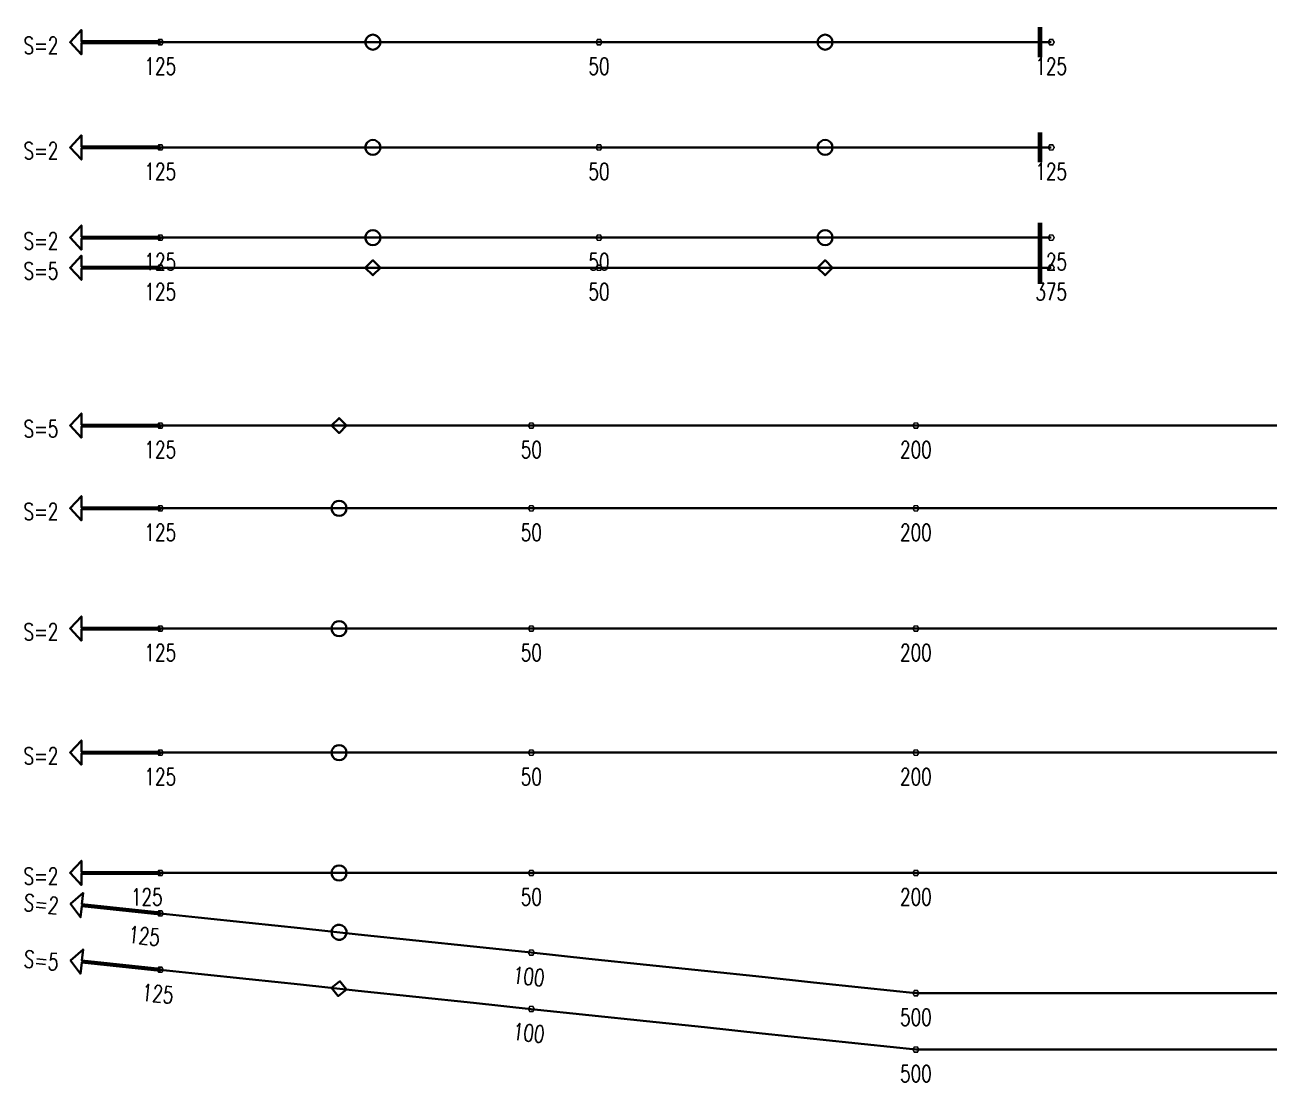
# Model space of a CAD drawing. Header units: millimetres. Extents: x 130400 to 587758, y -25561 to 40710.
# Drawn here: x 380799 to 397348, y 8468 to 22530 of the extents above; entities that cross this region are included whole.
import ezdxf

# ---------------------------------------------------------------- set-up
doc = ezdxf.new("R2010")
doc.units = ezdxf.units.MM
doc.layers.add('Current plane_Column', color=7, linetype='Continuous', true_color=0x4b00ff)
doc.layers.add('NDC_S-TENDON', color=6, linetype='Continuous', lineweight=35)
doc.layers.add('NDC_S_ANNO', color=7, linetype='Continuous', lineweight=20)
doc.styles.add('NDC_ANNO', font='', dxfattribs={"width": 0.8})
doc.styles.get('NDC_ANNO').set_extended_font_data('Dotum')

# ---------------------------------------------------------------- blocks, each defined once
blk = doc.blocks.new('HTB TDX')
at = {"layer": 'NDC_S-TENDON', "linetype": 'Continuous'}
for points, elevation in [([(0, 12812), (-1050, 12812), (-1050, 12962), (-1200, 12800), (-1050, 12638), (-1050, 12788), (0, 12788)], 3581), ([(2727, 12800), (2732, 12769), (2747, 12741), (2769, 12719), (2797, 12705), (2827, 12700), (2858, 12705), (2886, 12719), (2908, 12741), (2923, 12769), (2927, 12800), (2923, 12831), (2908, 12859), (2886, 12881), (2858, 12895), (2827, 12900), (2797, 12895), (2769, 12881), (2747, 12859), (2732, 12831), (2727, 12800)], 3538), ([(8742, 12800), (8747, 12769), (8762, 12741), (8784, 12719), (8812, 12705), (8842, 12700), (8873, 12705), (8901, 12719), (8923, 12741), (8938, 12769), (8942, 12800), (8938, 12831), (8923, 12859), (8901, 12881), (8873, 12895), (8842, 12900), (8812, 12895), (8784, 12881), (8762, 12859), (8747, 12831), (8742, 12800)], 3538), ([(0, 11412), (-1050, 11412), (-1050, 11562), (-1200, 11400), (-1050, 11238), (-1050, 11388), (0, 11388)], 3575), ([(2727, 11400), (2732, 11369), (2747, 11341), (2769, 11319), (2797, 11305), (2827, 11300), (2858, 11305), (2886, 11319), (2908, 11341), (2923, 11369), (2927, 11400), (2923, 11431), (2908, 11459), (2886, 11481), (2858, 11495), (2827, 11500), (2797, 11495), (2769, 11481), (2747, 11459), (2732, 11431), (2727, 11400)], 3532), ([(8742, 11400), (8747, 11369), (8762, 11341), (8784, 11319), (8812, 11305), (8842, 11300), (8873, 11305), (8901, 11319), (8923, 11341), (8938, 11369), (8942, 11400), (8938, 11431), (8923, 11459), (8901, 11481), (8873, 11495), (8842, 11500), (8812, 11495), (8784, 11481), (8762, 11459), (8747, 11431), (8742, 11400)], 3532), ([(0, 10212), (-1050, 10212), (-1050, 10362), (-1200, 10200), (-1050, 10038), (-1050, 10188), (0, 10188)], 3575), ([(2727, 10200), (2732, 10169), (2747, 10141), (2769, 10119), (2797, 10105), (2827, 10100), (2858, 10105), (2886, 10119), (2908, 10141), (2923, 10169), (2927, 10200), (2923, 10231), (2908, 10259), (2886, 10281), (2858, 10295), (2827, 10300), (2797, 10295), (2769, 10281), (2747, 10259), (2732, 10231), (2727, 10200)], 3388), ([(8742, 10200), (8747, 10169), (8762, 10141), (8784, 10119), (8812, 10105), (8842, 10100), (8873, 10105), (8901, 10119), (8923, 10141), (8938, 10169), (8942, 10200), (8938, 10231), (8923, 10259), (8901, 10281), (8873, 10295), (8842, 10300), (8812, 10295), (8784, 10281), (8762, 10259), (8747, 10231), (8742, 10200)], 3388), ([(0, 9812), (-1050, 9812), (-1050, 9962), (-1200, 9800), (-1050, 9638), (-1050, 9788), (0, 9788)], 3575), ([(2727, 9800), (2827, 9700), (2927, 9800), (2827, 9900), (2727, 9800)], 3388), ([(8742, 9800), (8842, 9700), (8942, 9800), (8842, 9900), (8742, 9800)], 3388), ([(0, 7712), (-1050, 7712), (-1050, 7862), (-1200, 7700), (-1050, 7538), (-1050, 7688), (0, 7688)], 3575), ([(2277, 7700), (2377, 7600), (2477, 7700), (2377, 7800), (2277, 7700)], 3532), ([(0, 6612), (-1050, 6612), (-1050, 6762), (-1200, 6600), (-1050, 6438), (-1050, 6588), (0, 6588)], 3575), ([(2277, 6600), (2282, 6569), (2297, 6541), (2319, 6519), (2347, 6505), (2377, 6500), (2408, 6505), (2436, 6519), (2458, 6541), (2473, 6569), (2477, 6600), (2473, 6631), (2458, 6659), (2436, 6681), (2408, 6695), (2377, 6700), (2347, 6695), (2319, 6681), (2297, 6659), (2282, 6631), (2277, 6600)], 3532), ([(0, 5012), (-1050, 5012), (-1050, 5162), (-1200, 5000), (-1050, 4838), (-1050, 4988), (0, 4988)], 3575), ([(2277, 5000), (2282, 4969), (2297, 4941), (2319, 4919), (2347, 4905), (2377, 4900), (2408, 4905), (2436, 4919), (2458, 4941), (2473, 4969), (2477, 5000), (2473, 5031), (2458, 5059), (2436, 5081), (2408, 5095), (2377, 5100), (2347, 5095), (2319, 5081), (2297, 5059), (2282, 5031), (2277, 5000)], 3532), ([(0, 3362), (-1050, 3362), (-1050, 3512), (-1200, 3350), (-1050, 3188), (-1050, 3338), (0, 3338)], 3575), ([(2277, 3350), (2282, 3319), (2297, 3291), (2319, 3269), (2347, 3255), (2377, 3250), (2408, 3255), (2436, 3269), (2458, 3291), (2473, 3319), (2477, 3350), (2473, 3381), (2458, 3409), (2436, 3431), (2408, 3445), (2377, 3450), (2347, 3445), (2319, 3431), (2297, 3409), (2282, 3381), (2277, 3350)], 3532), ([(0, 1762), (-1050, 1762), (-1050, 1912), (-1200, 1750), (-1050, 1588), (-1050, 1738), (0, 1738)], 3575), ([(2277, 1750), (2282, 1719), (2297, 1691), (2319, 1669), (2347, 1655), (2377, 1650), (2408, 1655), (2436, 1669), (2458, 1691), (2473, 1719), (2477, 1750), (2473, 1781), (2458, 1809), (2436, 1831), (2408, 1845), (2377, 1850), (2347, 1845), (2319, 1831), (2297, 1809), (2282, 1781), (2277, 1750)], 3532), ([(1, 1223), (-1043, 1334), (-1027, 1483), (-1193, 1337), (-1061, 1160), (-1045, 1310), (-1, 1199)], 3575), ([(2278, 971), (2280, 940), (2291, 910), (2311, 886), (2337, 869), (2367, 861), (2398, 862), (2427, 874), (2452, 893), (2469, 920), (2477, 950), (2475, 981), (2464, 1010), (2444, 1035), (2418, 1052), (2388, 1060), (2357, 1058), (2328, 1047), (2303, 1027), (2286, 1001), (2278, 971)], 3359), ([(1, 473), (-1043, 584), (-1027, 733), (-1193, 587), (-1061, 410), (-1045, 560), (-1, 449)], 3575), ([(2278, 221), (2367, 111), (2477, 200), (2388, 310), (2278, 221)], 3359)]:
    blk.add_lwpolyline(points, close=True, dxfattribs=dict(at, elevation=elevation))
for points, elevation in [([(11700, 12600, 60, 60, 0), (11700, 13000, 60, 60, 0)], 3581), ([(11700, 11200, 60, 60, 0), (11700, 11600, 60, 60, 0)], 3575), ([(11700, 10000, 60, 60, 0), (11700, 10400, 60, 60, 0)], 3575), ([(11700, 9600, 60, 60, 0), (11700, 10000, 60, 60, 0)], 3575)]:
    blk.add_lwpolyline(points, format="xyseb", dxfattribs=dict(at, elevation=elevation))
for points, elevation in [([(40, 12800, 20, 20, 0), (20, 12835, 20, 20, 0), (-20, 12835, 20, 20, 0), (-40, 12800, 20, 20, 0), (-20, 12765, 20, 20, 0), (20, 12765, 20, 20, 0)], 3581), ([(40, 12800, 20, 20, 0), (20, 12835, 20, 20, 0), (-20, 12835, 20, 20, 0), (-40, 12800, 20, 20, 0), (-20, 12765, 20, 20, 0), (20, 12765, 20, 20, 0)], 3581), ([(5875, 12800, 20, 20, 0), (5855, 12835, 20, 20, 0), (5815, 12835, 20, 20, 0), (5795, 12800, 20, 20, 0), (5815, 12765, 20, 20, 0), (5855, 12765, 20, 20, 0)], 3506), ([(5875, 12800, 20, 20, 0), (5855, 12835, 20, 20, 0), (5815, 12835, 20, 20, 0), (5795, 12800, 20, 20, 0), (5815, 12765, 20, 20, 0), (5855, 12765, 20, 20, 0)], 3506), ([(11890, 12800, 20, 20, 0), (11870, 12835, 20, 20, 0), (11830, 12835, 20, 20, 0), (11810, 12800, 20, 20, 0), (11830, 12765, 20, 20, 0), (11870, 12765, 20, 20, 0)], 3581), ([(11890, 12800, 20, 20, 0), (11870, 12835, 20, 20, 0), (11830, 12835, 20, 20, 0), (11810, 12800, 20, 20, 0), (11830, 12765, 20, 20, 0), (11870, 12765, 20, 20, 0)], 3581), ([(40, 11400, 20, 20, 0), (20, 11435, 20, 20, 0), (-20, 11435, 20, 20, 0), (-40, 11400, 20, 20, 0), (-20, 11365, 20, 20, 0), (20, 11365, 20, 20, 0)], 3575), ([(40, 11400, 20, 20, 0), (20, 11435, 20, 20, 0), (-20, 11435, 20, 20, 0), (-40, 11400, 20, 20, 0), (-20, 11365, 20, 20, 0), (20, 11365, 20, 20, 0)], 3575), ([(5875, 11400, 20, 20, 0), (5855, 11435, 20, 20, 0), (5815, 11435, 20, 20, 0), (5795, 11400, 20, 20, 0), (5815, 11365, 20, 20, 0), (5855, 11365, 20, 20, 0)], 3500), ([(5875, 11400, 20, 20, 0), (5855, 11435, 20, 20, 0), (5815, 11435, 20, 20, 0), (5795, 11400, 20, 20, 0), (5815, 11365, 20, 20, 0), (5855, 11365, 20, 20, 0)], 3500), ([(11890, 11400, 20, 20, 0), (11870, 11435, 20, 20, 0), (11830, 11435, 20, 20, 0), (11810, 11400, 20, 20, 0), (11830, 11365, 20, 20, 0), (11870, 11365, 20, 20, 0)], 3575), ([(11890, 11400, 20, 20, 0), (11870, 11435, 20, 20, 0), (11830, 11435, 20, 20, 0), (11810, 11400, 20, 20, 0), (11830, 11365, 20, 20, 0), (11870, 11365, 20, 20, 0)], 3575), ([(40, 10200, 20, 20, 0), (20, 10235, 20, 20, 0), (-20, 10235, 20, 20, 0), (-40, 10200, 20, 20, 0), (-20, 10165, 20, 20, 0), (20, 10165, 20, 20, 0)], 3575), ([(40, 10200, 20, 20, 0), (20, 10235, 20, 20, 0), (-20, 10235, 20, 20, 0), (-40, 10200, 20, 20, 0), (-20, 10165, 20, 20, 0), (20, 10165, 20, 20, 0)], 3575), ([(5875, 10200, 20, 20, 0), (5855, 10235, 20, 20, 0), (5815, 10235, 20, 20, 0), (5795, 10200, 20, 20, 0), (5815, 10165, 20, 20, 0), (5855, 10165, 20, 20, 0)], 3250), ([(5875, 10200, 20, 20, 0), (5855, 10235, 20, 20, 0), (5815, 10235, 20, 20, 0), (5795, 10200, 20, 20, 0), (5815, 10165, 20, 20, 0), (5855, 10165, 20, 20, 0)], 3250), ([(11890, 10200, 20, 20, 0), (11870, 10235, 20, 20, 0), (11830, 10235, 20, 20, 0), (11810, 10200, 20, 20, 0), (11830, 10165, 20, 20, 0), (11870, 10165, 20, 20, 0)], 3575), ([(11890, 10200, 20, 20, 0), (11870, 10235, 20, 20, 0), (11830, 10235, 20, 20, 0), (11810, 10200, 20, 20, 0), (11830, 10165, 20, 20, 0), (11870, 10165, 20, 20, 0)], 3575), ([(40, 9800, 20, 20, 0), (20, 9835, 20, 20, 0), (-20, 9835, 20, 20, 0), (-40, 9800, 20, 20, 0), (-20, 9765, 20, 20, 0), (20, 9765, 20, 20, 0)], 3575), ([(40, 9800, 20, 20, 0), (20, 9835, 20, 20, 0), (-20, 9835, 20, 20, 0), (-40, 9800, 20, 20, 0), (-20, 9765, 20, 20, 0), (20, 9765, 20, 20, 0)], 3575), ([(5875, 9800, 20, 20, 0), (5855, 9835, 20, 20, 0), (5815, 9835, 20, 20, 0), (5795, 9800, 20, 20, 0), (5815, 9765, 20, 20, 0), (5855, 9765, 20, 20, 0)], 3250), ([(5875, 9800, 20, 20, 0), (5855, 9835, 20, 20, 0), (5815, 9835, 20, 20, 0), (5795, 9800, 20, 20, 0), (5815, 9765, 20, 20, 0), (5855, 9765, 20, 20, 0)], 3250), ([(11890, 9800, 20, 20, 0), (11870, 9835, 20, 20, 0), (11830, 9835, 20, 20, 0), (11810, 9800, 20, 20, 0), (11830, 9765, 20, 20, 0), (11870, 9765, 20, 20, 0)], 3575), ([(11890, 9800, 20, 20, 0), (11870, 9835, 20, 20, 0), (11830, 9835, 20, 20, 0), (11810, 9800, 20, 20, 0), (11830, 9765, 20, 20, 0), (11870, 9765, 20, 20, 0)], 3575), ([(40, 7700, 20, 20, 0), (20, 7735, 20, 20, 0), (-20, 7735, 20, 20, 0), (-40, 7700, 20, 20, 0), (-20, 7665, 20, 20, 0), (20, 7665, 20, 20, 0)], 3575), ([(40, 7700, 20, 20, 0), (20, 7735, 20, 20, 0), (-20, 7735, 20, 20, 0), (-40, 7700, 20, 20, 0), (-20, 7665, 20, 20, 0), (20, 7665, 20, 20, 0)], 3575), ([(4975, 7700, 20, 20, 0), (4955, 7735, 20, 20, 0), (4915, 7735, 20, 20, 0), (4895, 7700, 20, 20, 0), (4915, 7665, 20, 20, 0), (4955, 7665, 20, 20, 0)], 3500), ([(4975, 7700, 20, 20, 0), (4955, 7735, 20, 20, 0), (4915, 7735, 20, 20, 0), (4895, 7700, 20, 20, 0), (4915, 7665, 20, 20, 0), (4955, 7665, 20, 20, 0)], 3500), ([(10090, 7700, 20, 20, 0), (10070, 7735, 20, 20, 0), (10030, 7735, 20, 20, 0), (10010, 7700, 20, 20, 0), (10030, 7665, 20, 20, 0), (10070, 7665, 20, 20, 0)], 3650), ([(10090, 7700, 20, 20, 0), (10070, 7735, 20, 20, 0), (10030, 7735, 20, 20, 0), (10010, 7700, 20, 20, 0), (10030, 7665, 20, 20, 0), (10070, 7665, 20, 20, 0)], 3650), ([(10090, 7700, 20, 20, 0), (10070, 7735, 20, 20, 0), (10030, 7735, 20, 20, 0), (10010, 7700, 20, 20, 0), (10030, 7665, 20, 20, 0), (10070, 7665, 20, 20, 0)], 3650), ([(10090, 7700, 20, 20, 0), (10070, 7735, 20, 20, 0), (10030, 7735, 20, 20, 0), (10010, 7700, 20, 20, 0), (10030, 7665, 20, 20, 0), (10070, 7665, 20, 20, 0)], 3650), ([(40, 6600, 20, 20, 0), (20, 6635, 20, 20, 0), (-20, 6635, 20, 20, 0), (-40, 6600, 20, 20, 0), (-20, 6565, 20, 20, 0), (20, 6565, 20, 20, 0)], 3575), ([(40, 6600, 20, 20, 0), (20, 6635, 20, 20, 0), (-20, 6635, 20, 20, 0), (-40, 6600, 20, 20, 0), (-20, 6565, 20, 20, 0), (20, 6565, 20, 20, 0)], 3575), ([(4975, 6600, 20, 20, 0), (4955, 6635, 20, 20, 0), (4915, 6635, 20, 20, 0), (4895, 6600, 20, 20, 0), (4915, 6565, 20, 20, 0), (4955, 6565, 20, 20, 0)], 3500), ([(4975, 6600, 20, 20, 0), (4955, 6635, 20, 20, 0), (4915, 6635, 20, 20, 0), (4895, 6600, 20, 20, 0), (4915, 6565, 20, 20, 0), (4955, 6565, 20, 20, 0)], 3500), ([(10090, 6600, 20, 20, 0), (10070, 6635, 20, 20, 0), (10030, 6635, 20, 20, 0), (10010, 6600, 20, 20, 0), (10030, 6565, 20, 20, 0), (10070, 6565, 20, 20, 0)], 3650), ([(10090, 6600, 20, 20, 0), (10070, 6635, 20, 20, 0), (10030, 6635, 20, 20, 0), (10010, 6600, 20, 20, 0), (10030, 6565, 20, 20, 0), (10070, 6565, 20, 20, 0)], 3650), ([(10090, 6600, 20, 20, 0), (10070, 6635, 20, 20, 0), (10030, 6635, 20, 20, 0), (10010, 6600, 20, 20, 0), (10030, 6565, 20, 20, 0), (10070, 6565, 20, 20, 0)], 3650), ([(10090, 6600, 20, 20, 0), (10070, 6635, 20, 20, 0), (10030, 6635, 20, 20, 0), (10010, 6600, 20, 20, 0), (10030, 6565, 20, 20, 0), (10070, 6565, 20, 20, 0)], 3650), ([(40, 5000, 20, 20, 0), (20, 5035, 20, 20, 0), (-20, 5035, 20, 20, 0), (-40, 5000, 20, 20, 0), (-20, 4965, 20, 20, 0), (20, 4965, 20, 20, 0)], 3575), ([(40, 5000, 20, 20, 0), (20, 5035, 20, 20, 0), (-20, 5035, 20, 20, 0), (-40, 5000, 20, 20, 0), (-20, 4965, 20, 20, 0), (20, 4965, 20, 20, 0)], 3575), ([(4975, 5000, 20, 20, 0), (4955, 5035, 20, 20, 0), (4915, 5035, 20, 20, 0), (4895, 5000, 20, 20, 0), (4915, 4965, 20, 20, 0), (4955, 4965, 20, 20, 0)], 3500), ([(4975, 5000, 20, 20, 0), (4955, 5035, 20, 20, 0), (4915, 5035, 20, 20, 0), (4895, 5000, 20, 20, 0), (4915, 4965, 20, 20, 0), (4955, 4965, 20, 20, 0)], 3500), ([(10090, 5000, 20, 20, 0), (10070, 5035, 20, 20, 0), (10030, 5035, 20, 20, 0), (10010, 5000, 20, 20, 0), (10030, 4965, 20, 20, 0), (10070, 4965, 20, 20, 0)], 3650), ([(10090, 5000, 20, 20, 0), (10070, 5035, 20, 20, 0), (10030, 5035, 20, 20, 0), (10010, 5000, 20, 20, 0), (10030, 4965, 20, 20, 0), (10070, 4965, 20, 20, 0)], 3650), ([(10090, 5000, 20, 20, 0), (10070, 5035, 20, 20, 0), (10030, 5035, 20, 20, 0), (10010, 5000, 20, 20, 0), (10030, 4965, 20, 20, 0), (10070, 4965, 20, 20, 0)], 3650), ([(10090, 5000, 20, 20, 0), (10070, 5035, 20, 20, 0), (10030, 5035, 20, 20, 0), (10010, 5000, 20, 20, 0), (10030, 4965, 20, 20, 0), (10070, 4965, 20, 20, 0)], 3650), ([(40, 3350, 20, 20, 0), (20, 3385, 20, 20, 0), (-20, 3385, 20, 20, 0), (-40, 3350, 20, 20, 0), (-20, 3315, 20, 20, 0), (20, 3315, 20, 20, 0)], 3575), ([(40, 3350, 20, 20, 0), (20, 3385, 20, 20, 0), (-20, 3385, 20, 20, 0), (-40, 3350, 20, 20, 0), (-20, 3315, 20, 20, 0), (20, 3315, 20, 20, 0)], 3575), ([(4975, 3350, 20, 20, 0), (4955, 3385, 20, 20, 0), (4915, 3385, 20, 20, 0), (4895, 3350, 20, 20, 0), (4915, 3315, 20, 20, 0), (4955, 3315, 20, 20, 0)], 3500), ([(4975, 3350, 20, 20, 0), (4955, 3385, 20, 20, 0), (4915, 3385, 20, 20, 0), (4895, 3350, 20, 20, 0), (4915, 3315, 20, 20, 0), (4955, 3315, 20, 20, 0)], 3500), ([(10090, 3350, 20, 20, 0), (10070, 3385, 20, 20, 0), (10030, 3385, 20, 20, 0), (10010, 3350, 20, 20, 0), (10030, 3315, 20, 20, 0), (10070, 3315, 20, 20, 0)], 3650), ([(10090, 3350, 20, 20, 0), (10070, 3385, 20, 20, 0), (10030, 3385, 20, 20, 0), (10010, 3350, 20, 20, 0), (10030, 3315, 20, 20, 0), (10070, 3315, 20, 20, 0)], 3650), ([(10090, 3350, 20, 20, 0), (10070, 3385, 20, 20, 0), (10030, 3385, 20, 20, 0), (10010, 3350, 20, 20, 0), (10030, 3315, 20, 20, 0), (10070, 3315, 20, 20, 0)], 3650), ([(10090, 3350, 20, 20, 0), (10070, 3385, 20, 20, 0), (10030, 3385, 20, 20, 0), (10010, 3350, 20, 20, 0), (10030, 3315, 20, 20, 0), (10070, 3315, 20, 20, 0)], 3650), ([(40, 1750, 20, 20, 0), (20, 1785, 20, 20, 0), (-20, 1785, 20, 20, 0), (-40, 1750, 20, 20, 0), (-20, 1715, 20, 20, 0), (20, 1715, 20, 20, 0)], 3575), ([(40, 1750, 20, 20, 0), (20, 1785, 20, 20, 0), (-20, 1785, 20, 20, 0), (-40, 1750, 20, 20, 0), (-20, 1715, 20, 20, 0), (20, 1715, 20, 20, 0)], 3575), ([(4975, 1750, 20, 20, 0), (4955, 1785, 20, 20, 0), (4915, 1785, 20, 20, 0), (4895, 1750, 20, 20, 0), (4915, 1715, 20, 20, 0), (4955, 1715, 20, 20, 0)], 3500), ([(4975, 1750, 20, 20, 0), (4955, 1785, 20, 20, 0), (4915, 1785, 20, 20, 0), (4895, 1750, 20, 20, 0), (4915, 1715, 20, 20, 0), (4955, 1715, 20, 20, 0)], 3500), ([(10090, 1750, 20, 20, 0), (10070, 1785, 20, 20, 0), (10030, 1785, 20, 20, 0), (10010, 1750, 20, 20, 0), (10030, 1715, 20, 20, 0), (10070, 1715, 20, 20, 0)], 3650), ([(10090, 1750, 20, 20, 0), (10070, 1785, 20, 20, 0), (10030, 1785, 20, 20, 0), (10010, 1750, 20, 20, 0), (10030, 1715, 20, 20, 0), (10070, 1715, 20, 20, 0)], 3650), ([(10090, 1750, 20, 20, 0), (10070, 1785, 20, 20, 0), (10030, 1785, 20, 20, 0), (10010, 1750, 20, 20, 0), (10030, 1715, 20, 20, 0), (10070, 1715, 20, 20, 0)], 3650), ([(10090, 1750, 20, 20, 0), (10070, 1785, 20, 20, 0), (10030, 1785, 20, 20, 0), (10010, 1750, 20, 20, 0), (10030, 1715, 20, 20, 0), (10070, 1715, 20, 20, 0)], 3650), ([(40, 1211, 20, 20, 0), (20, 1246, 20, 20, 0), (-20, 1246, 20, 20, 0), (-40, 1211, 20, 20, 0), (-20, 1177, 20, 20, 0), (20, 1177, 20, 20, 0)], 3575), ([(40, 1211, 20, 20, 0), (20, 1246, 20, 20, 0), (-20, 1246, 20, 20, 0), (-40, 1211, 20, 20, 0), (-20, 1177, 20, 20, 0), (20, 1177, 20, 20, 0)], 3575), ([(4975, 690, 20, 20, 0), (4955, 725, 20, 20, 0), (4915, 725, 20, 20, 0), (4895, 690, 20, 20, 0), (4915, 656, 20, 20, 0), (4955, 656, 20, 20, 0)], 3200), ([(4975, 690, 20, 20, 0), (4955, 725, 20, 20, 0), (4915, 725, 20, 20, 0), (4895, 690, 20, 20, 0), (4915, 656, 20, 20, 0), (4955, 656, 20, 20, 0)], 3200), ([(40, 461, 20, 20, 0), (20, 496, 20, 20, 0), (-20, 496, 20, 20, 0), (-40, 461, 20, 20, 0), (-20, 427, 20, 20, 0), (20, 427, 20, 20, 0)], 3575), ([(40, 461, 20, 20, 0), (20, 496, 20, 20, 0), (-20, 496, 20, 20, 0), (-40, 461, 20, 20, 0), (-20, 427, 20, 20, 0), (20, 427, 20, 20, 0)], 3575), ([(10090, 150, 20, 20, 0), (10070, 185, 20, 20, 0), (10030, 185, 20, 20, 0), (10010, 150, 20, 20, 0), (10030, 115, 20, 20, 0), (10070, 115, 20, 20, 0)], 3600), ([(10090, 150, 20, 20, 0), (10070, 185, 20, 20, 0), (10030, 185, 20, 20, 0), (10010, 150, 20, 20, 0), (10030, 115, 20, 20, 0), (10070, 115, 20, 20, 0)], 3600), ([(10090, 150, 20, 20, 0), (10070, 185, 20, 20, 0), (10030, 185, 20, 20, 0), (10010, 150, 20, 20, 0), (10030, 115, 20, 20, 0), (10070, 115, 20, 20, 0)], 3600), ([(10090, 150, 20, 20, 0), (10070, 185, 20, 20, 0), (10030, 185, 20, 20, 0), (10010, 150, 20, 20, 0), (10030, 115, 20, 20, 0), (10070, 115, 20, 20, 0)], 3600), ([(4975, -60, 20, 20, 0), (4955, -25, 20, 20, 0), (4915, -25, 20, 20, 0), (4895, -60, 20, 20, 0), (4915, -94, 20, 20, 0), (4955, -94, 20, 20, 0)], 3200), ([(4975, -60, 20, 20, 0), (4955, -25, 20, 20, 0), (4915, -25, 20, 20, 0), (4895, -60, 20, 20, 0), (4915, -94, 20, 20, 0), (4955, -94, 20, 20, 0)], 3200), ([(10090, -600, 20, 20, 0), (10070, -565, 20, 20, 0), (10030, -565, 20, 20, 0), (10010, -600, 20, 20, 0), (10030, -635, 20, 20, 0), (10070, -635, 20, 20, 0)], 3600), ([(10090, -600, 20, 20, 0), (10070, -565, 20, 20, 0), (10030, -565, 20, 20, 0), (10010, -600, 20, 20, 0), (10030, -635, 20, 20, 0), (10070, -635, 20, 20, 0)], 3600), ([(10090, -600, 20, 20, 0), (10070, -565, 20, 20, 0), (10030, -565, 20, 20, 0), (10010, -600, 20, 20, 0), (10030, -635, 20, 20, 0), (10070, -635, 20, 20, 0)], 3600), ([(10090, -600, 20, 20, 0), (10070, -565, 20, 20, 0), (10030, -565, 20, 20, 0), (10010, -600, 20, 20, 0), (10030, -635, 20, 20, 0), (10070, -635, 20, 20, 0)], 3600)]:
    blk.add_lwpolyline(points, format="xyseb", close=True, dxfattribs=dict(at, elevation=elevation))
for points in [[(0, 12800, 6), (622, 12800, 3578), (1424, 12800, 3568), (2226, 12800, 3551), (3128, 12800, 3532), (4030, 12800, 3518), (4933, 12800, 3509), (5835, 12800, 3506), (6737, 12800, 3509), (7639, 12800, 3518), (8542, 12800, 3532), (9444, 12800, 3551), (10246, 12800, 3568), (11048, 12800, 3578), (11850, 12800, 3581)], [(0, 11400, 0), (622, 11400, 3572), (1424, 11400, 3562), (2226, 11400, 3545), (3128, 11400, 3525), (4030, 11400, 3511), (4933, 11400, 3503), (5835, 11400, 3500), (6737, 11400, 3503), (7639, 11400, 3511), (8542, 11400, 3525), (9444, 11400, 3545), (10246, 11400, 3562), (11048, 11400, 3572), (11850, 11400, 3575)], [(0, 10200, 0), (622, 10200, 3561), (1424, 10200, 3517), (2226, 10200, 3445), (3128, 10200, 3360), (4030, 10200, 3299), (4933, 10200, 3262), (5835, 10200, 3250), (6737, 10200, 3262), (7639, 10200, 3299), (8542, 10200, 3360), (9444, 10200, 3445), (10246, 10200, 3517), (11048, 10200, 3561), (11850, 10200, 3575)], [(0, 9800, 0), (622, 9800, 3561), (1424, 9800, 3517), (2226, 9800, 3445), (3128, 9800, 3360), (4030, 9800, 3299), (4933, 9800, 3262), (5835, 9800, 3250), (6737, 9800, 3262), (7639, 9800, 3299), (8542, 9800, 3360), (9444, 9800, 3445), (10246, 9800, 3517), (11048, 9800, 3561), (11850, 9800, 3575)], [(0, 7700, 0), (502, 7700, 3572), (1184, 7700, 3562), (1866, 7700, 3545), (2889, 7700, 3520), (3912, 7700, 3505), (4935, 7700, 3500), (5958, 7700, 3510), (6981, 7700, 3540), (8004, 7700, 3590), (8686, 7700, 3623), (9368, 7700, 3643), (10050, 7700, 3650)], [(10050, 7700, 3650), (10743, 7700, 3643), (11437, 7700, 3623), (12130, 7700, 3590), (13170, 7700, 3540), (14210, 7700, 3510), (15250, 7700, 3500), (16290, 7700, 3510), (17330, 7700, 3540), (18370, 7700, 3590), (19063, 7700, 3623), (19757, 7700, 3643), (20450, 7700, 3650)], [(0, 6600, 0), (502, 6600, 3572), (1184, 6600, 3562), (1866, 6600, 3545), (2889, 6600, 3520), (3912, 6600, 3505), (4935, 6600, 3500), (5958, 6600, 3510), (6981, 6600, 3540), (8004, 6600, 3590), (8686, 6600, 3623), (9368, 6600, 3643), (10050, 6600, 3650)], [(10050, 6600, 3650), (10743, 6600, 3643), (11437, 6600, 3623), (12130, 6600, 3590), (13170, 6600, 3540), (14210, 6600, 3510), (15250, 6600, 3500), (16290, 6600, 3510), (17330, 6600, 3540), (18370, 6600, 3590), (19063, 6600, 3623), (19757, 6600, 3643), (20450, 6600, 3650)], [(0, 5000, 0), (502, 5000, 3572), (1184, 5000, 3562), (1866, 5000, 3545), (2889, 5000, 3520), (3912, 5000, 3505), (4935, 5000, 3500), (5958, 5000, 3510), (6981, 5000, 3540), (8004, 5000, 3590), (8686, 5000, 3623), (9368, 5000, 3643), (10050, 5000, 3650)], [(10050, 5000, 3650), (10743, 5000, 3643), (11437, 5000, 3623), (12130, 5000, 3590), (13170, 5000, 3540), (14210, 5000, 3510), (15250, 5000, 3500), (16290, 5000, 3510), (17330, 5000, 3540), (18370, 5000, 3590), (19063, 5000, 3623), (19757, 5000, 3643), (20450, 5000, 3650)], [(0, 3350, 0), (502, 3350, 3572), (1184, 3350, 3562), (1866, 3350, 3545), (2889, 3350, 3520), (3912, 3350, 3505), (4935, 3350, 3500), (5958, 3350, 3510), (6981, 3350, 3540), (8004, 3350, 3590), (8686, 3350, 3623), (9368, 3350, 3643), (10050, 3350, 3650)], [(10050, 3350, 3650), (10743, 3350, 3643), (11437, 3350, 3623), (12130, 3350, 3590), (13170, 3350, 3540), (14210, 3350, 3510), (15250, 3350, 3500), (16290, 3350, 3510), (17330, 3350, 3540), (18370, 3350, 3590), (19063, 3350, 3623), (19757, 3350, 3643), (20450, 3350, 3650)], [(0, 1750, 0), (502, 1750, 3572), (1184, 1750, 3562), (1866, 1750, 3545), (2889, 1750, 3520), (3912, 1750, 3505), (4935, 1750, 3500), (5958, 1750, 3510), (6981, 1750, 3540), (8004, 1750, 3590), (8686, 1750, 3623), (9368, 1750, 3643), (10050, 1750, 3650)], [(10050, 1750, 3650), (10743, 1750, 3643), (11437, 1750, 3623), (12130, 1750, 3590), (13170, 1750, 3540), (14210, 1750, 3510), (15250, 1750, 3500), (16290, 1750, 3510), (17330, 1750, 3540), (18370, 1750, 3590), (19063, 1750, 3623), (19757, 1750, 3643), (20450, 1750, 3650)], [(0, 1211, 3571), (502, 1158, 3558), (1184, 1086, 3508), (1866, 1014, 3425), (2633, 933, 3327), (3400, 852, 3256), (4168, 771, 3214), (4935, 690, 3200), (5702, 609, 3215), (6469, 528, 3260), (7237, 447, 3335), (8004, 366, 3440), (8686, 294, 3529), (9368, 222, 3582), (10050, 150, 3600)], [(0, 461, 3571), (502, 408, 3558), (1184, 336, 3508), (1866, 264, 3425), (2633, 183, 3327), (3400, 102, 3256), (4168, 21, 3214), (4935, -60, 3200), (5702, -141, 3215), (6469, -222, 3260), (7237, -303, 3335), (8004, -384, 3440), (8686, -456, 3529), (9368, -528, 3582), (10050, -600, 3600)], [(10050, 150, 3600), (10743, 150, 3582), (11437, 150, 3529), (12130, 150, 3440), (13170, 150, 3307), (14210, 150, 3227), (15250, 150, 3200), (16290, 150, 3227), (17330, 150, 3307), (18370, 150, 3440), (19063, 150, 3529), (19757, 150, 3582), (20450, 150, 3600)], [(10050, -600, 3600), (10743, -600, 3582), (11437, -600, 3529), (12130, -600, 3440), (13170, -600, 3307), (14210, -600, 3227), (15250, -600, 3200), (16290, -600, 3227), (17330, -600, 3307), (18370, -600, 3440), (19063, -600, 3529), (19757, -600, 3582), (20450, -600, 3600)]]:
    blk.add_polyline3d(points, dxfattribs=at)
at = {"layer": 'NDC_S_ANNO', "linetype": 'Continuous', "char_height": 225, "attachment_point": 5, "line_spacing_factor": 0.75, "style": 'NDC_ANNO'}
for s, insert, rotation in [('\\FSTANDARD.shx;S=2', (-1588, 12757, 131), 0), ('\\FSTANDARD.shx;125', (0, 12480, 6), 0), ('\\FSTANDARD.shx;50', (5835, 12480, 3506), 0), ('\\FSTANDARD.shx;125', (11850, 12480, 3581), 0), ('\\FSTANDARD.shx;S=2', (-1588, 11357, 125), 0), ('\\FSTANDARD.shx;125', (0, 11080), 0), ('\\FSTANDARD.shx;50', (5835, 11080, 3500), 0), ('\\FSTANDARD.shx;125', (11850, 11080, 3575), 0), ('\\FSTANDARD.shx;S=2', (-1588, 10157, 125), 0), ('\\FSTANDARD.shx;125', (0, 9880), 0), ('\\FSTANDARD.shx;50', (5835, 9880, 3250), 0), ('\\FSTANDARD.shx;125', (11850, 9880, 3575), 0), ('\\FSTANDARD.shx;S=5', (-1588, 9757, 125), 0), ('\\FSTANDARD.shx;125', (0, 9480), 0), ('\\FSTANDARD.shx;50', (5835, 9480, 3250), 0), ('\\FSTANDARD.shx;375', (11850, 9480, 3575), 0), ('\\FSTANDARD.shx;S=5', (-1588, 7658, 125), 0), ('\\FSTANDARD.shx;S=2', (-1588, 6557, 125), 0), ('\\FSTANDARD.shx;S=2', (-1588, 4957, 125), 0), ('\\FSTANDARD.shx;S=2', (-1588, 3307, 125), 0), ('\\FSTANDARD.shx;S=2', (-1588, 1707, 125), 0), ('\\FSTANDARD.shx;S=2', (-1583, 1336, 3696), 353.9716), ('\\FSTANDARD.shx;125', (-214, 912, 3575), 353.9716), ('\\FSTANDARD.shx;S=5', (-1583, 586, 3696), 353.9716), ('\\FSTANDARD.shx;100', (4901, 372, 3200), 353.9716), ('\\FSTANDARD.shx;125', (-34, 143, 3571), 353.9716), ('\\FSTANDARD.shx;100', (4901, -378, 3200), 353.9716)]:
    blk.add_mtext(s, dxfattribs=dict(at, insert=insert, rotation=rotation))
for s, insert in [('\\FSTANDARD.shx;125', (0, 7380)), ('\\FSTANDARD.shx;50', (4935, 7380, 3500)), ('\\FSTANDARD.shx;200', (10050, 7380, 3650)), ('\\FSTANDARD.shx;125', (0, 6280)), ('\\FSTANDARD.shx;50', (4935, 6280, 3500)), ('\\FSTANDARD.shx;200', (10050, 6280, 3650)), ('\\FSTANDARD.shx;125', (0, 4680)), ('\\FSTANDARD.shx;50', (4935, 4680, 3500)), ('\\FSTANDARD.shx;200', (10050, 4680, 3650)), ('\\FSTANDARD.shx;125', (0, 3030)), ('\\FSTANDARD.shx;50', (4935, 3030, 3500)), ('\\FSTANDARD.shx;200', (10050, 3030, 3650)), ('\\FSTANDARD.shx;125', (-180, 1430, 3575)), ('\\FSTANDARD.shx;50', (4935, 1430, 3500)), ('\\FSTANDARD.shx;200', (10050, 1430, 3650)), ('\\FSTANDARD.shx;500', (10050, -170, 3600)), ('\\FSTANDARD.shx;500', (10050, -920, 3600))]:
    blk.add_mtext(s, dxfattribs=dict(at, insert=insert))

msp = doc.modelspace()

# ---------------------------------------------------------------- block references
at = {"layer": 'Current plane_Column'}
msp.add_blockref('HTB TDX', (382600, 9500), dxfattribs=at)

doc.saveas('drawing.dxf')
